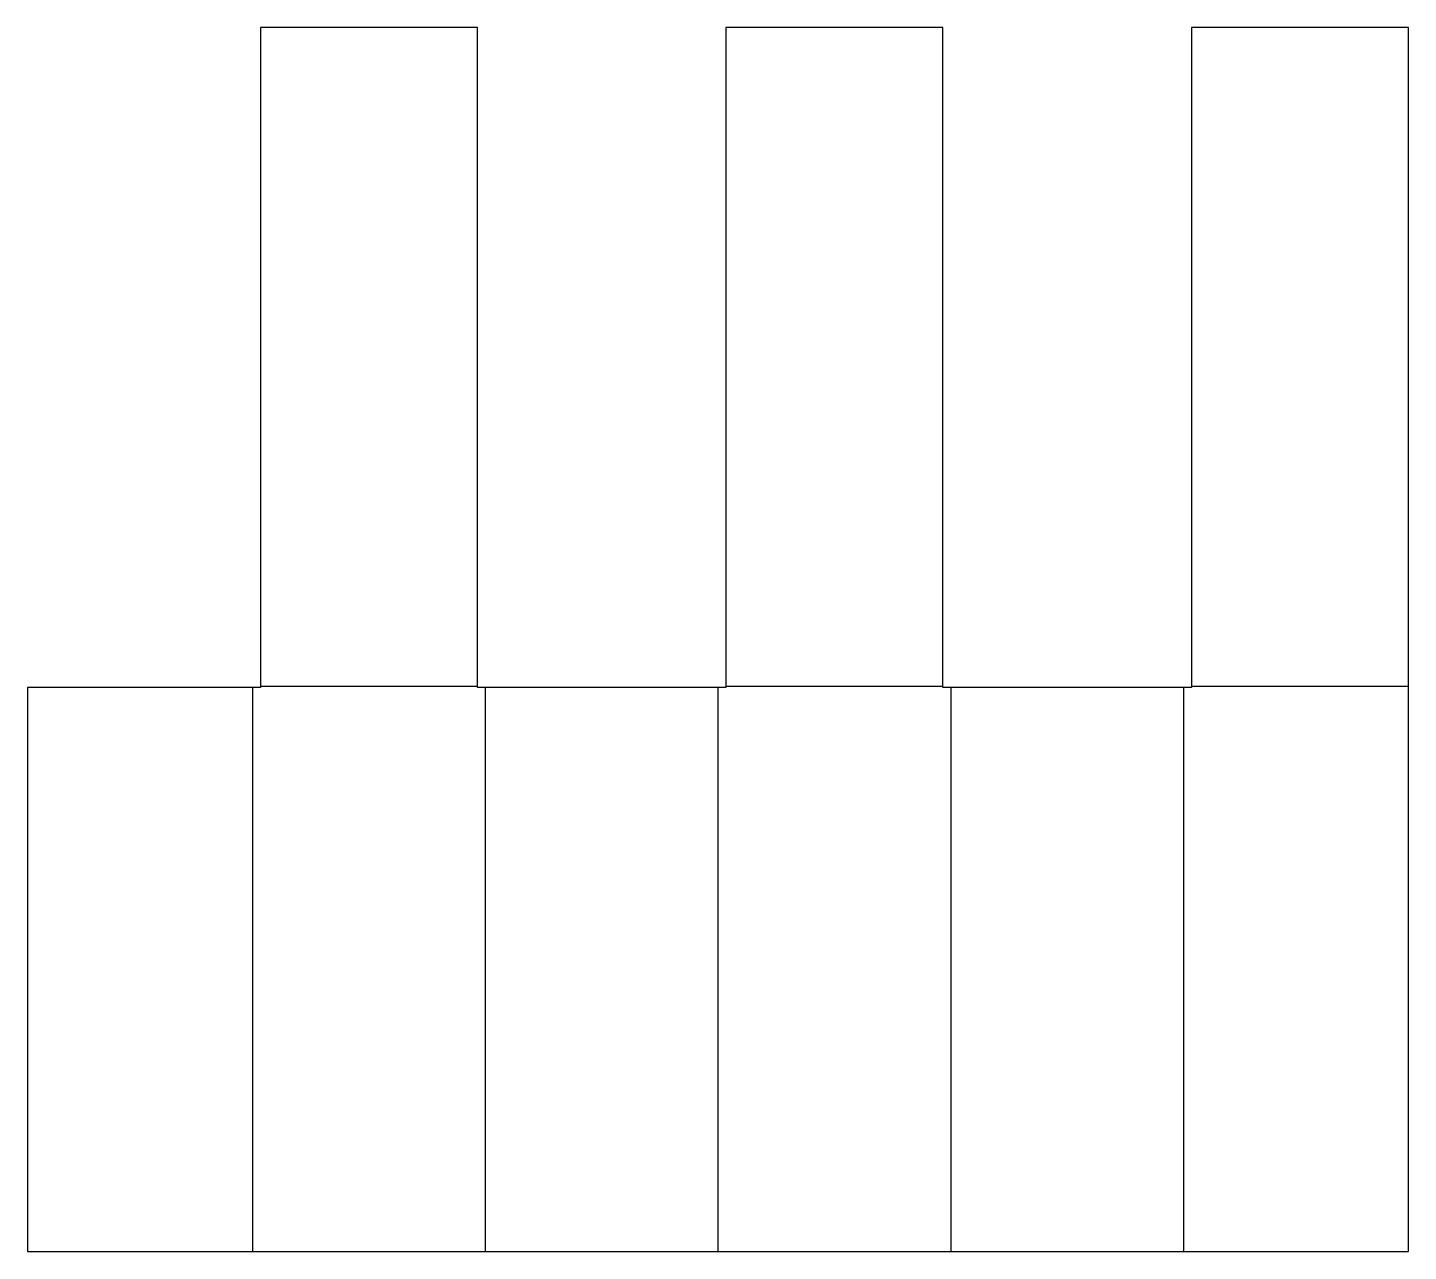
# Model space of a CAD drawing. Header units: millimetres. Extents: x 0 to 73.5, y 0 to 65.1.
import ezdxf

# ---------------------------------------------------------------- set-up
doc = ezdxf.new("R2010")
doc.units = ezdxf.units.MM
doc.layers.add('Unfold_Sketch', color=7, linetype='CONTINUOUS')

msp = doc.modelspace()

# ---------------------------------------------------------------- linework, layer by layer
at = {"layer": 'Unfold_Sketch'}
for p, q in [((23.938, 65.112), (12.388, 65.112)), ((12.388, 65.112), (12.388, 30.112)), ((23.938, 30.112), (23.938, 65.112)), ((48.713, 65.112), (37.163, 65.112)), ((37.163, 65.112), (37.163, 30.112)), ((48.713, 30.112), (48.713, 65.112)), ((73.489, 65.112), (61.939, 65.112)), ((61.939, 65.112), (61.939, 30.112)), ((73.489, 30.112), (73.489, 65.112)), ((11.55, 30), (0, 30)), ((0, 30), (0, 0)), ((12.388, 30), (11.55, 30)), ((11.969, 30), (11.969, 0)), ((12.388, 30.112), (12.388, 30)), ((23.938, 30.056), (12.388, 30.056)), ((23.938, 30), (23.938, 30.112)), ((24.776, 30), (23.938, 30)), ((24.357, 30), (24.357, 0)), ((36.326, 30), (24.776, 30)), ((37.163, 30), (36.326, 30)), ((36.744, 30), (36.744, 0)), ((37.163, 30.112), (37.163, 30)), ((48.713, 30.056), (37.163, 30.056)), ((48.713, 30), (48.713, 30.112)), ((49.551, 30), (48.713, 30)), ((49.132, 30), (49.132, 0)), ((61.101, 30), (49.551, 30)), ((61.939, 30), (61.101, 30)), ((61.52, 30), (61.52, 0)), ((61.939, 30.112), (61.939, 30)), ((73.489, 30.056), (61.939, 30.056)), ((73.489, 30), (73.489, 30.112)), ((73.489, 0), (73.489, 30)), ((0, 0), (11.55, 0)), ((11.55, 0), (12.388, 0)), ((12.388, 0), (23.938, 0)), ((23.938, 0), (24.776, 0)), ((24.776, 0), (36.326, 0)), ((36.326, 0), (37.163, 0)), ((37.163, 0), (48.713, 0)), ((48.713, 0), (49.551, 0)), ((49.551, 0), (61.101, 0)), ((61.101, 0), (61.939, 0)), ((61.939, 0), (73.489, 0))]:
    msp.add_line(p, q, dxfattribs=at)

doc.saveas('drawing.dxf')
